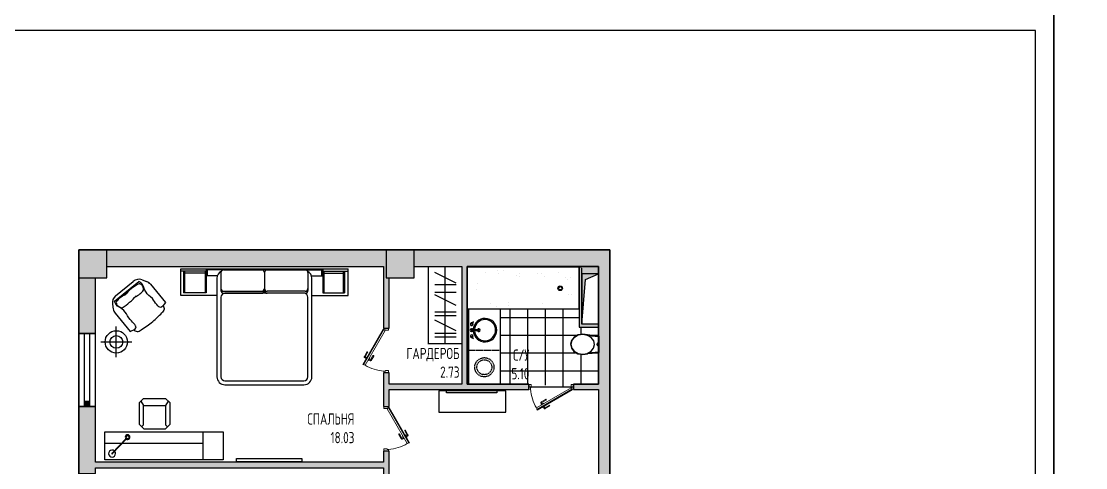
# Model space of a CAD drawing. Header units: millimetres. Extents: x -7516 to 14738, y -3327 to 3625.
# Drawn here: x 3322.4 to 3608, y 2611.6 to 2731.3 of the extents above; entities that cross this region are included whole.
import ezdxf

# ---------------------------------------------------------------- set-up
doc = ezdxf.new("R2010")
doc.units = ezdxf.units.MM
doc.header["$LTSCALE"] = 1.5
doc.linetypes.add('ACAD_ISO02W100', pattern=[15, 12, -3])
for name, color, linetype in [('КАНАЛЫ', 253, 'Continuous'), ('МЕБЕЛЬ ОСНОВ', 7, 'Continuous'), ('Основные тонкие', 7, 'Continuous')]:
    doc.layers.add(name, color=color, linetype=linetype)
doc.layers.add('новый план', color=6, linetype='Continuous', lineweight=30)
doc.styles.add('style1', font='txt.shx', dxfattribs={"width": 0.7, "height": 2.5})

# ---------------------------------------------------------------- blocks, each defined once
blk = doc.blocks.new('СЖ09 R310')
for p, q in [((0, -424), (0, 424)), ((-424, 0), (424, 0))]:
    blk.add_line(p, q)
for radius in [309, 176]:
    blk.add_circle((0, 0), radius)
blk = doc.blocks.new('рпр')
at = {"layer": 'МЕБЕЛЬ ОСНОВ', "color": 7}
for p, q in [((4888.37, 2986.87), (4888.15, 2984.66)), ((4888.41, 2986.97), (4888.22, 2985.01)), ((4888.65, 2985.63), (4888.27, 2984.94)), ((4888.28, 2985.08), (4888.46, 2986.92)), ((4888.36, 2986.84), (4888.37, 2986.92)), ((4888.37, 2986.92), (4888.41, 2986.97)), ((4888.41, 2986.97), (4888.4, 2986.81)), ((4888.41, 2986.97), (4889.54, 2986.97)), ((4888.41, 2986.97), (4889.54, 2986.97)), ((4888.46, 2986.92), (4888.41, 2986.97)), ((4889.22, 2986.08), (4888.65, 2985.63)), ((4889.88, 2986.24), (4889.22, 2986.08)), ((4889.54, 2986.97), (4890.22, 2986.97)), ((4889.6, 2986.82), (4889.54, 2986.97)), ((4890.16, 2986.82), (4889.6, 2986.82)), ((4889.7, 2986.77), (4889.87, 2986.77)), ((4889.79, 2986.7), (4889.7, 2986.77)), ((4889.87, 2986.77), (4889.73, 2986.77)), ((4889.73, 2986.77), (4890.06, 2986.77)), ((4889.96, 2986.7), (4889.79, 2986.7)), ((4890.55, 2986.07), (4889.88, 2986.24)), ((4890.06, 2986.77), (4889.96, 2986.7)), ((4890.22, 2986.97), (4890.16, 2986.82)), ((4890.22, 2986.97), (4891.33, 2986.97)), ((4891.11, 2985.61), (4890.55, 2986.07)), ((4891.48, 2984.92), (4891.11, 2985.61)), ((4891.33, 2986.97), (4891.28, 2986.92)), ((4891.28, 2986.92), (4891.47, 2985.08)), ((4891.33, 2986.97), (4891.37, 2986.92)), ((4891.37, 2986.57), (4891.33, 2986.97)), ((4891.37, 2986.92), (4891.4, 2986.62)), ((4891.4, 2986.62), (4891.37, 2986.57)), ((4891.37, 2986.57), (4891.37, 2986.57)), ((4888.2, 2984.98), (4888.06, 2984.13)), ((4888.06, 2984.13), (4888.19, 2983.29)), ((4888.27, 2984.94), (4888.13, 2984.13)), ((4888.13, 2984.13), (4888.26, 2983.32)), ((4888.24, 2985.04), (4888.2, 2984.98)), ((4891.61, 2984.11), (4891.48, 2984.92)), ((4891.48, 2983.3), (4891.61, 2984.11)), ((4891.55, 2984.95), (4891.51, 2985.03)), ((4891.54, 2983.26), (4891.68, 2984.11)), ((4891.68, 2984.11), (4891.55, 2984.95)), ((4888.19, 2983.29), (4888.58, 2982.57)), ((4888.26, 2983.32), (4888.63, 2982.63)), ((4888.58, 2982.57), (4889.17, 2982.09)), ((4888.63, 2982.63), (4889.19, 2982.17)), ((4889.17, 2982.09), (4889.86, 2981.92)), ((4889.19, 2982.17), (4889.86, 2982)), ((4889.86, 2982), (4890.53, 2982.16)), ((4889.86, 2981.92), (4890.55, 2982.08)), ((4890.53, 2982.16), (4891.09, 2982.61)), ((4890.55, 2982.08), (4891.14, 2982.55)), ((4891.09, 2982.61), (4891.48, 2983.3)), ((4891.14, 2982.55), (4891.54, 2983.26))]:
    blk.add_line(p, q, dxfattribs=at)
at = {"layer": 'МЕБЕЛЬ ОСНОВ', "color": 7, "ltscale": 1.5}
blk.add_lwpolyline([(4891.51, 2985.03), (4891.37, 2986.57)], dxfattribs=at)
blk = doc.blocks.new('дверь800')
at = {"color": 7, "lineweight": 5}
for p, q in [((6137.271, 2944.105), (6137.271, 2943.605)), ((6137.471, 2944.055), (6137.271, 2944.055)), ((6137.271, 2944.055), (6137.271, 2943.654)), ((6137.271, 2943.654), (6137.42, 2943.654)), ((6137.379, 2943.594), (6137.413, 2943.654)), ((6137.379, 2943.594), (6140.532, 2941.774)), ((6137.413, 2943.654), (6140.566, 2941.833)), ((6137.42, 2943.781), (6137.42, 2943.654)), ((6137.421, 2943.781), (6137.471, 2943.781)), ((6137.421, 2943.649), (6137.487, 2943.763)), ((6137.471, 2943.781), (6137.471, 2944.055)), ((6137.487, 2943.763), (6140.597, 2941.968)), ((6141.071, 2943.781), (6141.071, 2944.055)), ((6141.071, 2944.055), (6141.271, 2944.055)), ((6141.121, 2943.781), (6141.071, 2943.781)), ((6141.122, 2943.781), (6141.122, 2943.654)), ((6141.271, 2943.654), (6141.122, 2943.654)), ((6141.271, 2944.105), (6141.271, 2943.605)), ((6141.271, 2944.055), (6141.271, 2943.654)), ((6140.111, 2942.447), (6139.731, 2942.666)), ((6140.155, 2942.513), (6139.77, 2942.735)), ((6139.805, 2941.906), (6139.42, 2942.128)), ((6139.84, 2941.977), (6139.459, 2942.196)), ((6139.802, 2942.168), (6139.814, 2942.188)), ((6140.055, 2942.021), (6139.802, 2942.168)), ((6139.911, 2942.101), (6139.84, 2941.977)), ((6139.98, 2942.061), (6139.906, 2941.933)), ((6139.915, 2942.363), (6139.928, 2942.387)), ((6139.928, 2942.387), (6140.182, 2942.24)), ((6140.039, 2942.323), (6140.111, 2942.447)), ((6140.067, 2942.042), (6140.055, 2942.021)), ((6140.108, 2942.283), (6140.182, 2942.411)), ((6140.108, 2942.283), (6140.142, 2942.342)), ((6140.182, 2942.24), (6140.168, 2942.216)), ((6140.531, 2941.853), (6140.597, 2941.968)), ((6140.566, 2941.833), (6140.532, 2941.774))]:
    blk.add_line(p, q, dxfattribs=at)
blk.add_circle((6137.442, 2943.729), 0.0212, dxfattribs=at)
blk.add_arc((6137.083, 2943.986), 4.053, 330.12865, 355.29627, dxfattribs=at)
for centre, major_axis, start_param, end_param in [((6139.75, 2942.7), (-0.0102, 0.0381), 5.497787, 8.63938), ((6139.44, 2942.162), (-0.0102, 0.0381), 5.497787, 8.63938), ((6139.842, 2941.97), (-0.0192, 0.0715), 2.356194, 3.926991), ((6140.118, 2942.448), (-0.0715, -0.0192), 2.356194, 3.926991)]:
    blk.add_ellipse(centre, major_axis=major_axis, ratio=1, start_param=start_param, end_param=end_param, dxfattribs=at)
blk = doc.blocks.new('ММ389_815х775')
for p, q in [((-204, 0), (204, 0)), ((-342, -79), (-386, -155)), ((-280, -64), (280, -64)), ((342, -79), (386, -155)), ((-408, -235), (-408, -656)), ((408, -235), (408, -656))]:
    blk.add_line(p, q)
for centre, radius, start, end in [((-204, -160), 160, 89.9989, 149.7425), ((-248, -235), 160, 149.7425, 179.9989), ((-164, -720), 641, 76.681, 99.7371), ((80, -816), 737, 74.8831, 102.5108), ((204, -160), 160, 30.2554, 89.9989), ((248, -235), 160, 359.9989, 30.2554), ((-111, 878), 1127, 263.024, 279.7682), ((152, 325), 573, 260.3531, 279.6447)]:
    blk.add_arc(centre, radius, start, end)
for points in [[(-408, -656), (-288, -672), (-272, -456), (-256, -296), (-296, -120), (-280, -64)], [(-272, -96), (-288, -152), (-248, -240)], [(264, -96), (280, -152), (240, -240)], [(408, -656), (288, -672), (272, -456), (256, -296), (296, -120), (280, -64)], [(-344, -672), (-312, -736), (-240, -760)], [(-240, -760), (16, -776), (240, -760)], [(344, -672), (312, -736), (240, -760)]]:
    blk.add_spline(points, degree=3)
blk = doc.blocks.new('ЩШШ')
for p, q in [((4815.26, 2999.62), (4845.16, 2999.62)), ((4815.26, 2994.87), (4815.26, 2999.62)), ((4819.78, 2999.24), (4815.26, 2999.24)), ((4815.74, 2999.24), (4815.74, 2995.34)), ((4815.93, 2999.24), (4815.93, 2995.34)), ((4819.59, 2998.86), (4815.93, 2998.86)), ((4819.59, 2999.24), (4819.59, 2995.34)), ((4819.78, 2999.62), (4819.78, 2998.39)), ((4819.78, 2999.24), (4819.78, 2995.34)), ((4830.21, 2999.43), (4819.97, 2999.43)), ((4819.97, 2999.43), (4819.97, 2998.39)), ((4822.43, 2998.96), (4822.43, 2995.75)), ((4822.91, 2999.43), (4829.73, 2999.43)), ((4830.21, 2999.43), (4840.44, 2999.43)), ((4830.21, 2998.96), (4830.21, 2995.56)), ((4830.21, 2998.96), (4830.21, 2995.56)), ((4837.99, 2998.96), (4837.99, 2995.75)), ((4840.44, 2999.43), (4840.44, 2998.39)), ((4840.64, 2999.62), (4840.64, 2998.39)), ((4840.64, 2999.24), (4840.64, 2995.34)), ((4840.64, 2999.24), (4845.16, 2999.24)), ((4840.83, 2999.24), (4840.83, 2995.34)), ((4840.83, 2998.86), (4844.32, 2998.86)), ((4844.32, 2999.24), (4844.32, 2995.34)), ((4844.51, 2999.24), (4844.51, 2995.34)), ((4845.16, 2994.87), (4845.16, 2999.62)), ((4821.79, 2998.39), (4819.78, 2998.39)), ((4821.72, 2997.95), (4821.72, 2980.34)), ((4838.63, 2998.39), (4840.64, 2998.39)), ((4838.7, 2980.34), (4838.7, 2997.95)), ((4819.78, 2995.34), (4815.74, 2995.34)), ((4822.91, 2995.62), (4829.73, 2995.62)), ((4822.91, 2995.28), (4829.73, 2995.28)), ((4837.27, 2995.28), (4823.15, 2995.28)), ((4837.51, 2995.62), (4830.69, 2995.62)), ((4837.51, 2995.28), (4830.69, 2995.28)), ((4840.64, 2995.34), (4844.51, 2995.34)), ((4821.72, 2994.87), (4815.26, 2994.87)), ((4822.43, 2994.56), (4822.43, 2980.34)), ((4837.99, 2980.34), (4837.99, 2994.56)), ((4838.7, 2994.87), (4845.16, 2994.87)), ((4823.15, 2979.62), (4837.27, 2979.62)), ((4823.15, 2978.91), (4837.27, 2978.91))]:
    blk.add_line(p, q)
for centre, radius, start, end in [((4823.15, 2997.95), 1.43, 116.1111, 180), ((4822.91, 2998.96), 0.476, 90, 180), ((4829.73, 2998.96), 0.476, 0, 90), ((4830.69, 2998.96), 0.476, 90, 180), ((4837.51, 2998.96), 0.476, 0, 90), ((4837.27, 2997.95), 1.43, 0, 63.8889), ((4822.91, 2996.1), 0.476, 180, 270), ((4822.91, 2995.75), 0.476, 180, 270), ((4823.15, 2994.56), 0.714, 90, 180), ((4829.73, 2996.1), 0.476, 270, 0), ((4829.73, 2995.75), 0.476, 270, 0), ((4830.69, 2996.1), 0.476, 180, 270), ((4830.69, 2995.75), 0.476, 180, 270), ((4837.27, 2994.56), 0.714, 0, 90), ((4837.51, 2996.1), 0.476, 270, 0), ((4837.51, 2995.75), 0.476, 270, 0), ((4823.15, 2980.34), 1.43, 180, 270), ((4823.15, 2980.34), 0.714, 180, 270), ((4837.27, 2980.34), 0.714, 270, 0), ((4837.27, 2980.34), 1.43, 270, 0)]:
    blk.add_arc(centre, radius, start, end)

msp = doc.modelspace()

# ---------------------------------------------------------------- hatches: boundary and pattern name
at = {"true_color": 0x939598}
h = msp.add_hatch(color=252, dxfattribs=at)
h.dxf.hatch_style = 1
h.paths.add_polyline_path([(3345.31, 2670.04), (3337.81, 2670.04), (3337.81, 2662.54), (3345.31, 2662.54)])
h.paths.add_polyline_path([(3420.31, 2670.04), (3345.31, 2670.04), (3345.31, 2665.54), (3419.56, 2665.54), (3419.56, 2649.04), (3421.06, 2649.04), (3421.06, 2662.54), (3420.31, 2662.54)])
h.paths.add_polyline_path([(3427.81, 2670.04), (3420.31, 2670.04), (3420.31, 2662.54), (3427.81, 2662.54)], flags=17)
h.paths.add_polyline_path([(3480.31, 2670.04), (3427.81, 2670.04), (3427.81, 2665.54), (3440.56, 2665.54), (3440.56, 2634.04), (3421.06, 2634.04), (3421.06, 2637.04), (3419.56, 2637.04), (3419.56, 2628.04), (3421.06, 2628.04), (3421.06, 2632.54), (3458.56, 2632.54), (3458.56, 2634.04), (3442.07, 2634.04), (3442.06, 2665.54), (3477.31, 2665.54), (3477.31, 2634.04), (3470.56, 2634.04), (3470.56, 2632.54), (3477.31, 2632.54), (3477.31, 2567.29), (3465.31, 2567.29), (3465.31, 2562.79), (3480.31, 2562.79)])
h.paths.add_polyline_path([(3447.31, 2562.79), (3451.66, 2562.79), (3451.66, 2567.29), (3442.81, 2567.29), (3442.81, 2559.04), (3441.31, 2559.04), (3441.31, 2557.54), (3442.81, 2557.54), (3442.81, 2503.54), (3342.31, 2503.54), (3342.31, 2515.54), (3337.81, 2515.54), (3337.81, 2503.54), (3319.81, 2503.54), (3319.81, 2499.04), (3447.31, 2499.04)])
h.paths.add_polyline_path([(3342.31, 2557.54), (3429.31, 2557.54), (3429.31, 2559.04), (3421.06, 2559.04), (3421.06, 2579.29), (3419.56, 2579.29), (3419.56, 2559.04), (3342.31, 2559.04), (3342.31, 2580.04), (3337.81, 2580.04), (3337.81, 2547.04), (3342.31, 2547.04)])
h.paths.add_polyline_path([(3345.31, 2587.54), (3337.81, 2587.54), (3337.81, 2580.04), (3345.31, 2580.04)])
h.paths.add_polyline_path([(3342.31, 2628.04), (3337.81, 2628.04), (3337.81, 2610.04), (3342.31, 2610.04), (3342.31, 2611.54), (3419.56, 2611.54), (3419.56, 2608.54), (3421.06, 2608.54), (3421.06, 2616.04), (3419.56, 2616.04), (3419.56, 2613.04), (3342.31, 2613.04)])
h.paths.add_polyline_path([(3342.31, 2662.54), (3337.81, 2662.54), (3337.81, 2647.54), (3342.31, 2647.54)])
h.paths.add_polyline_path([(3421.06, 2596.54), (3419.56, 2596.54), (3419.56, 2588.29), (3421.06, 2588.29)])
h.paths.add_polyline_path([(3428.56, 2588.29), (3419.57, 2588.29), (3419.56, 2588.26), (3419.56, 2580.04), (3419.56, 2580.04), (3419.56, 2579.29), (3428.56, 2579.29)])
h = msp.add_hatch(dxfattribs=at)
h.set_pattern_fill('ANSI37', color=252, scale=1.5, angle=45)
h.set_pattern_definition([(90, (-3347.329, -1834.3793), (-4.7625, 0), []), (180, (-3347.329, -1834.3793), (-3e-16, -4.7625), [])])
h.paths.add_polyline_path([(3470.56, 2633.29), (3470.56, 2634.04), (3477.31, 2634.04), (3477.31, 2642.48), (3477.31, 2642.48), (3477.24, 2642.42), (3476.78, 2642.37), (3476.71, 2642.42), (3474.4, 2642.22), (3473.7, 2641.84), (3471.07, 2642.28), (3469.59, 2644.13), (3470.13, 2646.29), (3472.38, 2647.5), (3473.85, 2647.26), (3477.14, 2646.93), (3477.31, 2646.92), (3477.31, 2649.31), (3472.06, 2649.31), (3472.06, 2654.15), (3450.84, 2654.15), (3450.84, 2634.04), (3458.56, 2634.04)])
at = {"layer": 'КАНАЛЫ', "ltscale": 1.5, "true_color": 0x939598}
h = msp.add_hatch(color=252, dxfattribs=at)
h.dxf.hatch_style = 1
h.paths.add_polyline_path([(3477.31, 2650.06), (3472.81, 2650.06), (3472.81, 2663.56), (3477.31, 2663.56), (3477.31, 2665.54), (3472.06, 2665.54), (3472.06, 2649.31), (3477.31, 2649.31)])
at = {"layer": 'КАНАЛЫ', "ltscale": 1.5, "true_color": 0x000000}
h = msp.add_hatch(color=18, dxfattribs=at)
h.dxf.hatch_style = 1
h.paths.add_polyline_path([(3477.31, 2663.56), (3472.81, 2663.56), (3472.81, 2650.06), (3473.81, 2662.04)])
at = {"layer": 'МЕБЕЛЬ ОСНОВ', "ltscale": 1.5, "true_color": 0x636466}
h = msp.add_hatch(color=251, dxfattribs=at)
h.dxf.hatch_style = 1
h.paths.add_polyline_path([(3340.81, 2629.54), (3339.31, 2629.54), (3339.31, 2628.04), (3340.81, 2628.04)])

# ---------------------------------------------------------------- linework, layer by layer
for p, q in [((3431.56, 2665.54), (3431.56, 2644.73)), ((3436.06, 2665.54), (3436.06, 2644.93)), ((3439.08, 2661.11), (3433.39, 2663.94)), ((3439.08, 2660.64), (3433.39, 2660.64)), ((3439.08, 2658.54), (3433.39, 2658.54)), ((3439.08, 2655.13), (3433.39, 2657.96)), ((3439.08, 2653.32), (3433.39, 2653.32)), ((3439.08, 2652.28), (3433.39, 2652.28)), ((3439.08, 2648.33), (3433.39, 2651.16)), ((3439.08, 2647.62), (3433.39, 2647.62)), ((3439.08, 2646.58), (3433.39, 2646.58)), ((3361.83, 2629.42), (3361.08, 2628.31)), ((3371.21, 2618.12), (3344.84, 2618.12))]:
    msp.add_line(p, q)
at = {"ltscale": 0.5}
msp.add_line((3371.21, 2613.74), (3371.21, 2621.24), dxfattribs=at)
at = {"color": 18, "true_color": 0x000000}
for points in [[(3178.98, 2436.78), (3599.48, 2436.78), (3599.48, 2733.78), (3178.98, 2733.78)], [(3599.48, 2436.78), (4019.98, 2436.78), (4019.98, 2733.78), (3599.48, 2733.78)]]:
    msp.add_lwpolyline(points, close=True, dxfattribs=at)
at = {"color": 252, "true_color": 0x939598}
for points in [[(3447.31, 2562.79), (3447.31, 2499.04), (3319.81, 2499.04), (3319.81, 2560.54), (3337.81, 2560.54), (3337.81, 2670.04), (3480.31, 2670.04), (3480.31, 2562.79), (3447.31, 2562.79)], [(3480.31, 2562.79), (3480.31, 2670.04), (3337.81, 2670.04), (3337.81, 2647.54), (3342.31, 2647.54), (3342.31, 2662.54), (3345.31, 2662.54), (3345.31, 2665.54), (3419.56, 2665.54), (3419.56, 2649.04), (3421.06, 2649.04), (3421.06, 2662.54), (3427.81, 2662.54), (3427.81, 2665.54), (3440.56, 2665.54), (3440.56, 2634.04), (3421.06, 2634.04), (3421.06, 2637.04), (3419.56, 2637.04), (3419.56, 2628.04), (3421.06, 2628.04), (3421.06, 2632.54), (3458.56, 2632.54), (3458.56, 2634.04), (3442.07, 2634.04), (3442.06, 2665.54), (3477.31, 2665.54), (3477.31, 2634.04), (3470.56, 2634.04), (3470.56, 2632.54), (3477.31, 2632.54), (3477.31, 2567.29)], [(3342.31, 2610.04), (3342.31, 2611.54), (3419.56, 2611.54), (3419.56, 2608.54), (3421.06, 2608.54), (3421.06, 2616.04), (3419.56, 2616.04), (3419.56, 2613.04), (3342.31, 2613.04), (3342.31, 2628.04), (3337.81, 2628.04), (3337.81, 2610.04), (3342.31, 2610.04)]]:
    msp.add_lwpolyline(points, dxfattribs=at)
for points in [[(3345.31, 2670.04), (3337.81, 2670.04), (3337.81, 2662.54), (3345.31, 2662.54)], [(3427.81, 2670.04), (3420.31, 2670.04), (3420.31, 2662.54), (3427.81, 2662.54)], [(3442.06, 2665.54), (3442.07, 2634.04), (3458.56, 2634.04), (3458.56, 2633.29), (3470.56, 2633.29), (3470.56, 2634.04), (3477.31, 2634.04), (3477.31, 2665.54), (3442.06, 2665.53)], [(3477.31, 2665.54), (3472.06, 2665.54), (3472.06, 2649.31), (3477.31, 2649.31)], [(3342.31, 2647.54), (3337.81, 2647.54), (3337.81, 2628.04), (3342.31, 2628.04)], [(3340.81, 2647.54), (3339.31, 2647.54), (3339.31, 2628.04), (3340.81, 2628.04)]]:
    msp.add_lwpolyline(points, close=True, dxfattribs=at)
msp.add_lwpolyline([(3355.32, 2621.94), (3354.07, 2623.19), (3354.07, 2629.05), (3355.21, 2630.19), (3358.14, 2630.19), (3361.07, 2630.19), (3362.21, 2629.05), (3362.21, 2623.19), (3360.96, 2621.94), (3358.14, 2621.94)], close=True)
for points in [[(3354.44, 2629.42), (3355.19, 2628.31), (3361.08, 2628.31), (3361.08, 2623.06), (3361.58, 2622.56)], [(3354.69, 2622.56), (3355.19, 2623.06), (3355.19, 2628.31)]]:
    msp.add_lwpolyline(points)
at = {"ltscale": 0.5}
msp.add_lwpolyline([(3344.84, 2613.74), (3344.84, 2621.24), (3376.59, 2621.24), (3376.59, 2613.74)], close=True, dxfattribs=at)
msp.add_lwpolyline([(3350.58, 2619.53), (3346.71, 2615.44, 1), (3346.8, 2615.35), (3350.67, 2619.44)], format="xyb")
msp.add_circle((3350.91, 2619.79), 0.422)
for centre, radius, start, end in [((3350.91, 2619.79), 0.625, 232.3744, 220.8961), ((3346.76, 2615.39), 0.937, 50.4578, 42.8127), ((3346.76, 2615.39), 0.0906, 90.2654, 3.0052)]:
    msp.add_arc(centre, radius, start, end)
at = {"layer": 'КАНАЛЫ', "ltscale": 1.5}
msp.add_lwpolyline([(3472.81, 2665.4), (3472.06, 2665.4), (3472.06, 2649.31), (3477.31, 2649.31), (3477.31, 2650.06), (3472.81, 2650.06), (3472.81, 2665.06)], dxfattribs=at)
at = {"layer": 'КАНАЛЫ', "color": 18, "ltscale": 1.5, "true_color": 0x000000}
msp.add_lwpolyline([(3472.81, 2650.06), (3473.81, 2662.04), (3477.31, 2663.56), (3472.81, 2663.56), (3472.81, 2650.06)], dxfattribs=at)
at = {"layer": 'МЕБЕЛЬ ОСНОВ', "linetype": 'ACAD_ISO02W100', "ltscale": 0.01}
msp.add_line((3450.84, 2643.04), (3442.44, 2643.04), dxfattribs=at)
at = {"layer": 'МЕБЕЛЬ ОСНОВ', "ltscale": 1.5}
for points in [[(3472.06, 2665.4), (3442.06, 2665.4), (3442.06, 2654.15), (3472.06, 2654.15)], [(3434.42, 2632.17), (3434.42, 2626.47), (3452.42, 2626.47), (3452.42, 2632.17)], [(3436.44, 2632.54), (3449.95, 2632.54), (3449.95, 2631.7), (3436.44, 2631.7)]]:
    msp.add_lwpolyline(points, close=True, dxfattribs=at)
at = {"layer": 'МЕБЕЛЬ ОСНОВ', "ltscale": 600, "const_width": 0.00159}
for points in [[(3470.36, 2659.74), (3470.32, 2660.24), (3470.16, 2661.21), (3469.93, 2661.98), (3469.63, 2662.57), (3469.27, 2663), (3468.87, 2663.31), (3468.45, 2663.52), (3468.02, 2663.68), (3467.57, 2663.79), (3467.1, 2663.88), (3466.6, 2663.93), (3466.08, 2663.96), (3465.52, 2663.96), (3464.93, 2663.93), (3464.31, 2663.89), (3463.65, 2663.83), (3462.96, 2663.76), (3462.24, 2663.69), (3461.49, 2663.62), (3460.72, 2663.57), (3459.93, 2663.53), (3459.12, 2663.51), (3458.3, 2663.53), (3457.46, 2663.59), (3456.62, 2663.67), (3455.78, 2663.78), (3454.95, 2663.91), (3454.15, 2664.04), (3453.39, 2664.18), (3452.66, 2664.31), (3451.99, 2664.42), (3451.37, 2664.52), (3449.83, 2664.57), (3449.33, 2664.6), (3448.84, 2664.6), (3448.36, 2664.56), (3447.91, 2664.46), (3447.46, 2664.32), (3447.01, 2664.11), (3446.54, 2663.84), (3446.08, 2663.45), (3445.64, 2662.94), (3445.24, 2662.26), (3444.92, 2661.39), (3444.66, 2660.31), (3444.59, 2659.64), (3444.66, 2659.06), (3444.92, 2657.98), (3445.24, 2657.12), (3445.64, 2656.44), (3446.08, 2655.92), (3446.54, 2655.54), (3447.01, 2655.26), (3447.46, 2655.06), (3447.91, 2654.91), (3448.36, 2654.81), (3448.84, 2654.77), (3449.33, 2654.77), (3449.83, 2654.81), (3451.37, 2654.89), (3451.99, 2654.99), (3452.66, 2655.11), (3453.39, 2655.24), (3454.15, 2655.37), (3454.95, 2655.51), (3455.78, 2655.63), (3456.62, 2655.74), (3457.46, 2655.83), (3458.3, 2655.88), (3459.12, 2655.9), (3459.93, 2655.88), (3460.72, 2655.84), (3461.49, 2655.79), (3462.24, 2655.72), (3462.96, 2655.65), (3463.65, 2655.58), (3464.31, 2655.52), (3464.93, 2655.48), (3465.52, 2655.46), (3466.08, 2655.46), (3466.6, 2655.48), (3467.1, 2655.53), (3467.57, 2655.62), (3468.02, 2655.74), (3468.45, 2655.89), (3468.87, 2656.1), (3469.27, 2656.41), (3469.63, 2656.85), (3469.93, 2657.44), (3470.16, 2658.2), (3470.32, 2659.18)], [(3469.57, 2659.67), (3469.53, 2660.14), (3469.38, 2661.03), (3469.19, 2661.68), (3468.96, 2662.13), (3468.72, 2662.43), (3468.45, 2662.63), (3468.14, 2662.79), (3467.79, 2662.92), (3467.4, 2663.02), (3466.99, 2663.09), (3466.54, 2663.14), (3466.06, 2663.16), (3465.54, 2663.16), (3464.98, 2663.14), (3464.37, 2663.1), (3463.73, 2663.04), (3463.04, 2662.98), (3462.32, 2662.9), (3461.56, 2662.83), (3460.77, 2662.78), (3459.96, 2662.74), (3459.12, 2662.72), (3458.26, 2662.74), (3457.39, 2662.79), (3456.53, 2662.88), (3455.67, 2662.99), (3454.83, 2663.12), (3454.02, 2663.26), (3453.25, 2663.4), (3452.53, 2663.53), (3451.87, 2663.64), (3451.29, 2663.73), (3449.79, 2663.77), (3449.3, 2663.81), (3448.87, 2663.81), (3448.48, 2663.77), (3448.11, 2663.7), (3447.75, 2663.58), (3447.38, 2663.41), (3447, 2663.18), (3446.64, 2662.88), (3446.29, 2662.48), (3445.96, 2661.91), (3445.68, 2661.16), (3445.45, 2660.17), (3445.38, 2659.64), (3445.45, 2659.2), (3445.68, 2658.21), (3445.96, 2657.46), (3446.29, 2656.9), (3446.64, 2656.49), (3447, 2656.19), (3447.38, 2655.96), (3447.75, 2655.8), (3448.11, 2655.68), (3448.48, 2655.6), (3448.87, 2655.56), (3449.3, 2655.56), (3449.78, 2655.6), (3451.29, 2655.68), (3451.87, 2655.77), (3452.53, 2655.89), (3453.25, 2656.02), (3454.02, 2656.15), (3454.83, 2656.29), (3455.67, 2656.42), (3456.53, 2656.53), (3457.39, 2656.62), (3458.26, 2656.67), (3459.12, 2656.69), (3459.96, 2656.68), (3460.77, 2656.64), (3461.56, 2656.58), (3462.32, 2656.51), (3463.04, 2656.44), (3463.73, 2656.37), (3464.37, 2656.31), (3464.98, 2656.27), (3465.54, 2656.25), (3466.06, 2656.25), (3466.54, 2656.27), (3466.99, 2656.32), (3467.4, 2656.39), (3467.79, 2656.49), (3468.14, 2656.62), (3468.45, 2656.78), (3468.72, 2656.98), (3468.96, 2657.28), (3469.19, 2657.73), (3469.38, 2658.38), (3469.53, 2659.28)]]:
    msp.add_lwpolyline(points, close=True, dxfattribs=at)
at = {"layer": 'МЕБЕЛЬ ОСНОВ', "ltscale": 5}
msp.add_lwpolyline([(3442.44, 2634.04), (3442.44, 2654.15), (3450.84, 2654.15), (3450.84, 2634.04)], close=True, dxfattribs=at)
for points in [[(3443.24, 2648.63), (3445.13, 2648.63)], [(3445.13, 2648.28), (3443.24, 2648.28)]]:
    msp.add_lwpolyline(points, dxfattribs=at)
at = {"layer": 'МЕБЕЛЬ ОСНОВ', "ltscale": 1.5}
for points in [[(3431.56, 2644.93), (3440.56, 2644.93)], [(3380.11, 2613.17), (3380.11, 2614.07), (3397.67, 2614.07), (3397.67, 2613.17), (3380.11, 2613.17)]]:
    msp.add_lwpolyline(points, dxfattribs=at)
at = {"layer": 'МЕБЕЛЬ ОСНОВ', "ltscale": 600}
for radius in [0.615, 0.456]:
    msp.add_circle((3466.99, 2659.71), radius, dxfattribs=at)
at = {"layer": 'МЕБЕЛЬ ОСНОВ', "linetype": 'ACAD_ISO02W100', "ltscale": 0.01}
for radius in [2.57, 2]:
    msp.add_circle((3446.64, 2638.54), radius, dxfattribs=at)
at = {"layer": 'МЕБЕЛЬ ОСНОВ', "ltscale": 5}
for centre, radius, start, end in [((3443.25, 2650.09), 0.382, 68.6088, 48.695), ((3442.4, 2651.22), 1.39, 305.0868, 340.4822), ((3444.51, 2649.62), 1.39, 125.0868, 160.4822), ((3446.81, 2648.47), 3.15, 183.394, 176.9711), ((3446.81, 2648.47), 2.85, 183.7518, 176.6519), ((3443.25, 2648.47), 0.382, 25.8568, 330.7492), ((3443.24, 2648.46), 0.176, 90, 270), ((3445.11, 2648.47), 0.382, 209.2508, 154.1432), ((3445.11, 2648.47), 0.299, 218.5718, 146.1865), ((3445.13, 2648.46), 0.176, 270, 90), ((3443.25, 2646.82), 0.382, 311.305, 291.3912), ((3444.51, 2647.29), 1.39, 199.5178, 234.9132), ((3442.4, 2645.69), 1.39, 19.5178, 54.9132)]:
    msp.add_arc(centre, radius, start, end, dxfattribs=at)
at = {"layer": 'Основные тонкие'}
msp.add_lwpolyline([(3198.98, 2441.78), (3594.48, 2441.78), (3594.48, 2728.78), (3198.98, 2728.78)], close=True, dxfattribs=at)

# ---------------------------------------------------------------- block references
at = {"layer": 'МЕБЕЛЬ ОСНОВ'}
for name, p, xscale, yscale, zscale in [('ЩШШ', (-3857.68, -1834.54), 1.5, 1.5, 1.5), ('СЖ09 R310', (3347.89, 2645.32), 0.009721707660761565, 0.009721707660761565, 0.009721707660761565)]:
    msp.add_blockref(name, p, dxfattribs=dict(at, xscale=xscale, yscale=yscale, zscale=zscale))
for name, p, xscale, yscale, zscale, rotation in [('ММ389_815х775', (3350.07, 2659.62), 0.015, 0.015, 0.015, 39.46080821595052), ('рпр', (-1003.14, 9979.48), 1.5, 1.5, 1.5, 270)]:
    msp.add_blockref(name, p, dxfattribs=dict(at, xscale=xscale, yscale=yscale, zscale=zscale, rotation=rotation))
at = {"layer": 'новый план', "color": 1, "lineweight": -3, "yscale": 3, "zscale": 3}
for p, xscale, rotation in [((-5411.26, 21060.85), 3, 270), ((12251.87, 21039.85), -3, 90)]:
    msp.add_blockref('дверь800', p, dxfattribs=dict(at, xscale=xscale, rotation=rotation))
at = {"layer": 'новый план', "color": 1, "lineweight": -3, "xscale": -3, "yscale": 3, "zscale": 3}
msp.add_blockref('дверь800', (21882.38, -6198.28), dxfattribs=at)

# ---------------------------------------------------------------- texts
at = {"layer": 'МЕБЕЛЬ ОСНОВ', "ltscale": 1.5, "char_height": 3, "attachment_point": 1, "style": 'style1'}
for s, insert in [('\\pxqr;ГАРДЕРОБ\\P2.73', (3417.25, 2643.73)), ('\\pxqr;С/У\\P5.10', (3435.98, 2643.3)), ('\\pxqr;СПАЛЬНЯ\\P18.03', (3389.04, 2626.16))]:
    msp.add_mtext_dynamic_manual_height_columns(s, width=22.7397, gutter_width=18.75, heights=[0], dxfattribs=dict(at, insert=insert))

doc.saveas('drawing.dxf')
